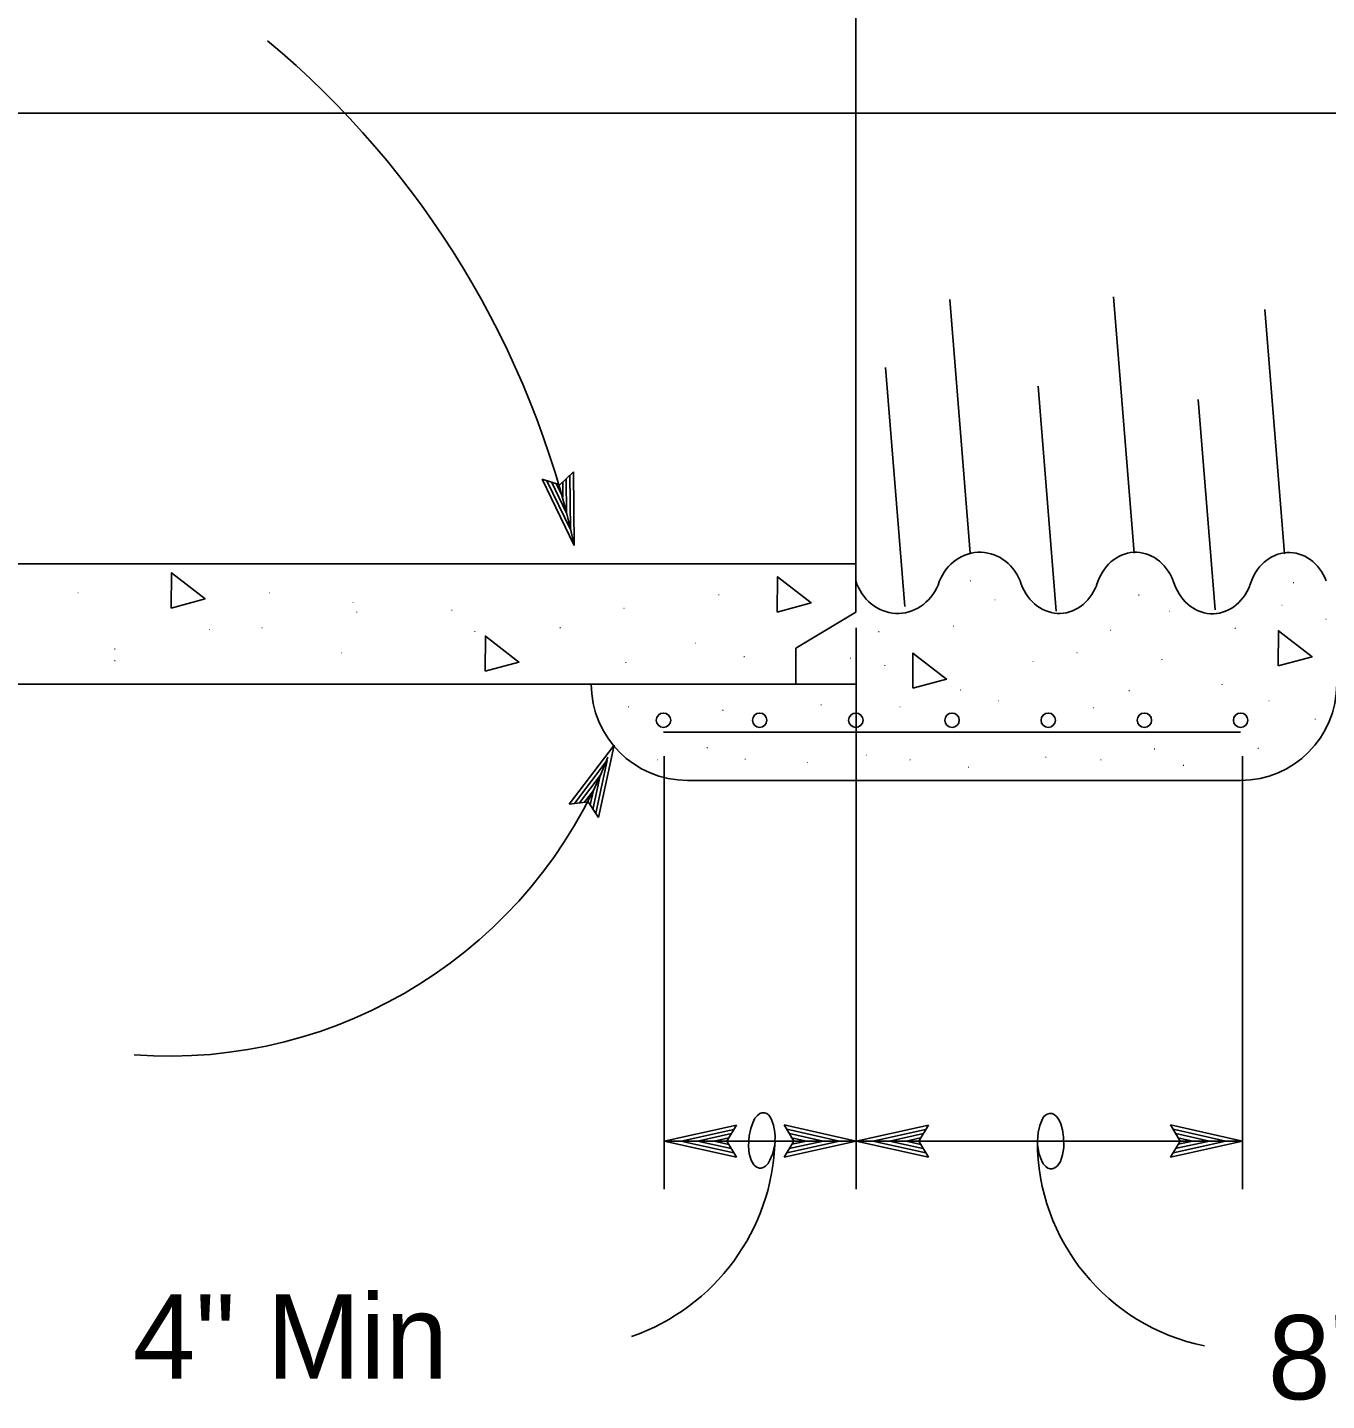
# Model space of a CAD drawing. Extents: x -894 to 866, y -476 to 714.
# Drawn here: x 379.6 to 487.6, y 242.5 to 356.7 of the extents above; entities that cross this region are included whole.
import ezdxf

# ---------------------------------------------------------------- set-up
doc = ezdxf.new("R2010")
doc.units = 0
for name, color, linetype in [('56 Stage 3 Anno', 7, 'Continuous'), ('57 Undefined', 7, 'Continuous'), ('59 Sndwall Anno', 7, 'Continuous'), ('60 Nongeo Data', 7, 'Continuous')]:
    doc.layers.add(name, color=color, linetype=linetype)

msp = doc.modelspace()

# ---------------------------------------------------------------- linework, layer by layer
at = {"layer": '56 Stage 3 Anno'}
for p, q in [((307.54, 349.55), (502.7, 349.55)), ((425.07, 313.57), (422.4, 319.1)), ((422.4, 319.1), (422.4, 319.1)), ((422.4, 319.1), (423.88, 318.63)), ((424.75, 314.92), (422.8, 318.96)), ((424.44, 316.26), (423.18, 318.87)), ((424.12, 317.6), (423.58, 318.72)), ((423.88, 318.63), (425, 319.72)), ((424.11, 318.86), (424.12, 317.6)), ((424.4, 319.11), (424.44, 316.26)), ((424.7, 319.43), (424.75, 314.91)), ((425, 319.72), (425, 319.72)), ((425, 319.72), (425.07, 313.57)), ((425.07, 313.57), (425.07, 313.57)), ((448.52, 260.05), (448.52, 306.73)), ((424.66, 292.08), (428.4, 296.97)), ((428.4, 296.97), (427.09, 290.96)), ((428.4, 296.97), (428.4, 296.97)), ((432.56, 260.05), (432.56, 296.06)), ((480.65, 260.05), (480.65, 296.06)), ((425.08, 292.13), (427.82, 295.72)), ((427.82, 295.7), (426.86, 291.33)), ((425.5, 292.19), (427.24, 294.46)), ((427.24, 294.46), (426.62, 291.63)), ((425.89, 292.21), (426.66, 293.21)), ((426.66, 293.21), (426.39, 292)), ((426.22, 292.25), (424.66, 292.08)), ((424.66, 292.08), (424.66, 292.08)), ((427.09, 290.96), (426.22, 292.25)), ((427.09, 290.96), (427.09, 290.96)), ((432.56, 264.05), (438.56, 265.38)), ((433.95, 264.05), (438.33, 265.02)), ((438.56, 265.38), (437.76, 264.05)), ((438.56, 265.38), (438.56, 265.38)), ((443.32, 264.05), (442.52, 265.39)), ((442.52, 265.39), (442.52, 265.39)), ((442.52, 265.39), (448.52, 264.05)), ((442.74, 265.04), (447.14, 264.05)), ((448.52, 264.05), (454.52, 265.38)), ((449.92, 264.05), (454.29, 265.02)), ((454.52, 265.38), (453.72, 264.05)), ((454.52, 265.38), (454.52, 265.38)), ((475.45, 264.05), (474.65, 265.39)), ((474.65, 265.39), (474.65, 265.39)), ((474.65, 265.39), (480.65, 264.05)), ((474.87, 265.04), (479.27, 264.05)), ((432.56, 264.05), (448.52, 264.05)), ((438.56, 262.71), (432.56, 264.05)), ((432.56, 264.05), (432.56, 264.05)), ((438.35, 263.07), (433.94, 264.05)), ((435.33, 264.05), (438.15, 264.68)), ((438.11, 263.43), (435.33, 264.05)), ((436.71, 264.05), (437.92, 264.32)), ((437.94, 263.77), (436.71, 264.05)), ((437.76, 264.05), (438.56, 262.71)), ((448.52, 264.05), (442.52, 262.72)), ((442.52, 262.72), (443.32, 264.05)), ((447.13, 264.05), (442.76, 263.08)), ((445.76, 264.05), (442.94, 263.43)), ((442.97, 264.68), (445.76, 264.05)), ((443.15, 264.33), (444.38, 264.05)), ((444.38, 264.05), (443.17, 263.79)), ((448.52, 264.05), (480.65, 264.05)), ((448.52, 264.05), (448.52, 264.05)), ((454.52, 262.71), (448.52, 264.05)), ((448.52, 264.05), (448.52, 264.05)), ((454.31, 263.07), (449.9, 264.05)), ((451.29, 264.05), (454.11, 264.68)), ((454.07, 263.43), (451.29, 264.05)), ((452.67, 264.05), (453.88, 264.32)), ((453.9, 263.77), (452.67, 264.05)), ((453.72, 264.05), (454.52, 262.71)), ((480.65, 264.05), (474.65, 262.72)), ((474.65, 262.72), (475.45, 264.05)), ((479.26, 264.05), (474.89, 263.08)), ((477.89, 264.05), (475.06, 263.43)), ((475.1, 264.68), (477.89, 264.05)), ((475.28, 264.33), (476.51, 264.05)), ((476.51, 264.05), (475.3, 263.79)), ((480.65, 264.05), (480.65, 264.05)), ((438.56, 262.71), (438.56, 262.71)), ((442.52, 262.72), (442.52, 262.72)), ((454.52, 262.71), (454.52, 262.71)), ((474.65, 262.72), (474.65, 262.72))]:
    msp.add_line(p, q, dxfattribs=at)
for points in [[(441.78, 264.05), (441.75, 263.77), (441.68, 263.41), (441.56, 262.96), (441.35, 262.47), (441.19, 262.19), (440.98, 261.96), (440.79, 261.84), (440.61, 261.79), (440.44, 261.8), (440.21, 261.9), (440, 262.08), (439.78, 262.46), (439.62, 263.01), (439.56, 263.63), (439.61, 264.47), (439.75, 265.09), (439.91, 265.57), (440.1, 265.94), (440.3, 266.17), (440.5, 266.33), (440.67, 266.41), (440.89, 266.39), (441.09, 266.33), (441.22, 266.24), (441.36, 266.07), (441.51, 265.77), (441.65, 265.36), (441.75, 264.77), (441.77, 264.39), (441.76, 264.02)], [(463.59, 264.05), (463.6, 263.77), (463.65, 263.4), (463.75, 262.95), (463.93, 262.45), (464.08, 262.16), (464.28, 261.92), (464.45, 261.79), (464.64, 261.73), (464.81, 261.73), (465.04, 261.82), (465.26, 261.99), (465.5, 262.36), (465.69, 262.9), (465.78, 263.52), (465.77, 264.36), (465.67, 264.98), (465.53, 265.47), (465.36, 265.84), (465.18, 266.09), (464.98, 266.26), (464.82, 266.34), (464.6, 266.34), (464.4, 266.29), (464.27, 266.2), (464.11, 266.05), (463.95, 265.75), (463.79, 265.35), (463.65, 264.77), (463.62, 264.39), (463.6, 264.02)]]:
    msp.add_lwpolyline(points, dxfattribs=at)
for centre, radius, start, end in [((350.94, 297.29), 75.9, 12.3876, 50.1546), ((391.37, 310.34), 39.23, 265.7516, 338.5084), ((423.99, 264.59), 17.79, 289.1845, 358.2805), ((480.93, 264.01), 17.34, 179.8793, 258.5272)]:
    msp.add_arc(centre, radius, start, end, dxfattribs=at)
at = {"layer": '59 Sndwall Anno'}
for points in [[(391.56, 308.38), (391.58, 311.31), (394.37, 309.15)], [(441.96, 308.05), (441.98, 310.98), (444.77, 308.82)], [(417.66, 303.13), (417.68, 306.05), (420.47, 303.89)], [(483.62, 303.57), (483.64, 306.49), (486.43, 304.33)], [(453.22, 301.71), (453.24, 304.63), (456.03, 302.47)]]:
    msp.add_lwpolyline(points, close=True, dxfattribs=at)
at = {"layer": '60 Nongeo Data'}
for p, q in [((448.49, 308.05), (448.49, 391.05)), ((456.31, 334.03), (458.01, 312.93)), ((469.91, 334.25), (471.63, 312.94)), ((482.5, 333.21), (484.14, 312.9)), ((450.96, 328.38), (452.57, 308.51)), ((463.65, 326.83), (465.16, 308.13)), ((476.95, 325.71), (478.36, 308.22)), ((351.49, 312.05), (448.49, 312.05)), ((443.49, 305.05), (448.49, 308.05)), ((443.49, 302.05), (443.49, 305.05)), ((351.49, 302.05), (448.49, 302.05)), ((432.49, 298.05), (480.49, 298.05)), ((434.49, 294.05), (480.49, 294.05))]:
    msp.add_line(p, q, dxfattribs=at)
for centre in [(432.49, 299.05), (440.49, 299.05), (448.49, 299.05), (456.49, 299.05), (464.49, 299.05), (472.49, 299.05), (480.49, 299.05)]:
    msp.add_circle(centre, 0.6, dxfattribs=at)
for centre, start, end in [((434.49, 302.05), 180, 270), ((480.49, 302.05), 270, 0)]:
    msp.add_arc(centre, 8, start, end, dxfattribs=at)
for centre, major_axis, ratio, start_param, end_param in [((458.81, 308.91), (0, -4.11), 0.9, 2.009323, 4.369357), ((471.76, 308.91), (0, -4.11), 0.837736, 2.009323, 4.369357), ((484.5, 308.89), (0, -4.11), 0.837736, 2.009323, 4.369357), ((451.97, 312.05), (0, -4.12), 0.9, 5.057568, 7.413308), ((465.4, 312.05), (0, -4.12), 0.837736, 5.057568, 7.413308), ((478.14, 312.02), (0, -4.12), 0.837736, 5.057568, 7.413308)]:
    msp.add_ellipse(centre, major_axis=major_axis, ratio=ratio, start_param=start_param, end_param=end_param, dxfattribs=at)

# ---------------------------------------------------------------- texts
at = {"layer": '57 Undefined'}
for s, p in [('4" Min', (388.36, 244.3)), ('8" Min', (482.76, 242.57))]:
    msp.add_text(s, height=7, dxfattribs=at).set_placement(p)
at = {"layer": '59 Sndwall Anno'}
for p in [(457.91, 310.6), (383.69, 309.6), (399.63, 309.6), (436.99, 309.44), (471.91, 309.42), (484.78, 310.44), (406.56, 308.79), (429.1, 308.31), (459.95, 309.02), (483.82, 308.57), (406.88, 307.99), (414.77, 308.15), (474.45, 308.07), (487.48, 307.39), (394.64, 306.54), (398.99, 306.7), (416.7, 306.38), (423.79, 306.7), (450.3, 306.37), (456.5, 306.82), (469.54, 306.48), (479.92, 306.65), (386.75, 304.93), (435.06, 305.41), (386.75, 303.96), (405.59, 304.61), (429.26, 303.8), (439.09, 304.29), (447.93, 304.17), (463.11, 303.89), (466.77, 304.62), (473.83, 304.06), (450.8, 303.55), (457.07, 301.52), (471.12, 301.46), (478.85, 301.97), (445.5, 300.28), (460.23, 300.62), (482.74, 300.62), (429.47, 300.11), (437.32, 299.83), (452.05, 300.11), (468.13, 300.05), (486.58, 299.09), (431.9, 295.71), (436.02, 296.72), (439.18, 295.76), (449.28, 296.1), (452.89, 295.71), (464.18, 295.93), (468.75, 295.71), (473.21, 296.61), (481.84, 296.67), (444.37, 295.48), (457.75, 295.09), (475.63, 295.25)]:
    msp.add_text('.', height=0.6, dxfattribs=at).set_placement(p)

doc.saveas('drawing.dxf')
